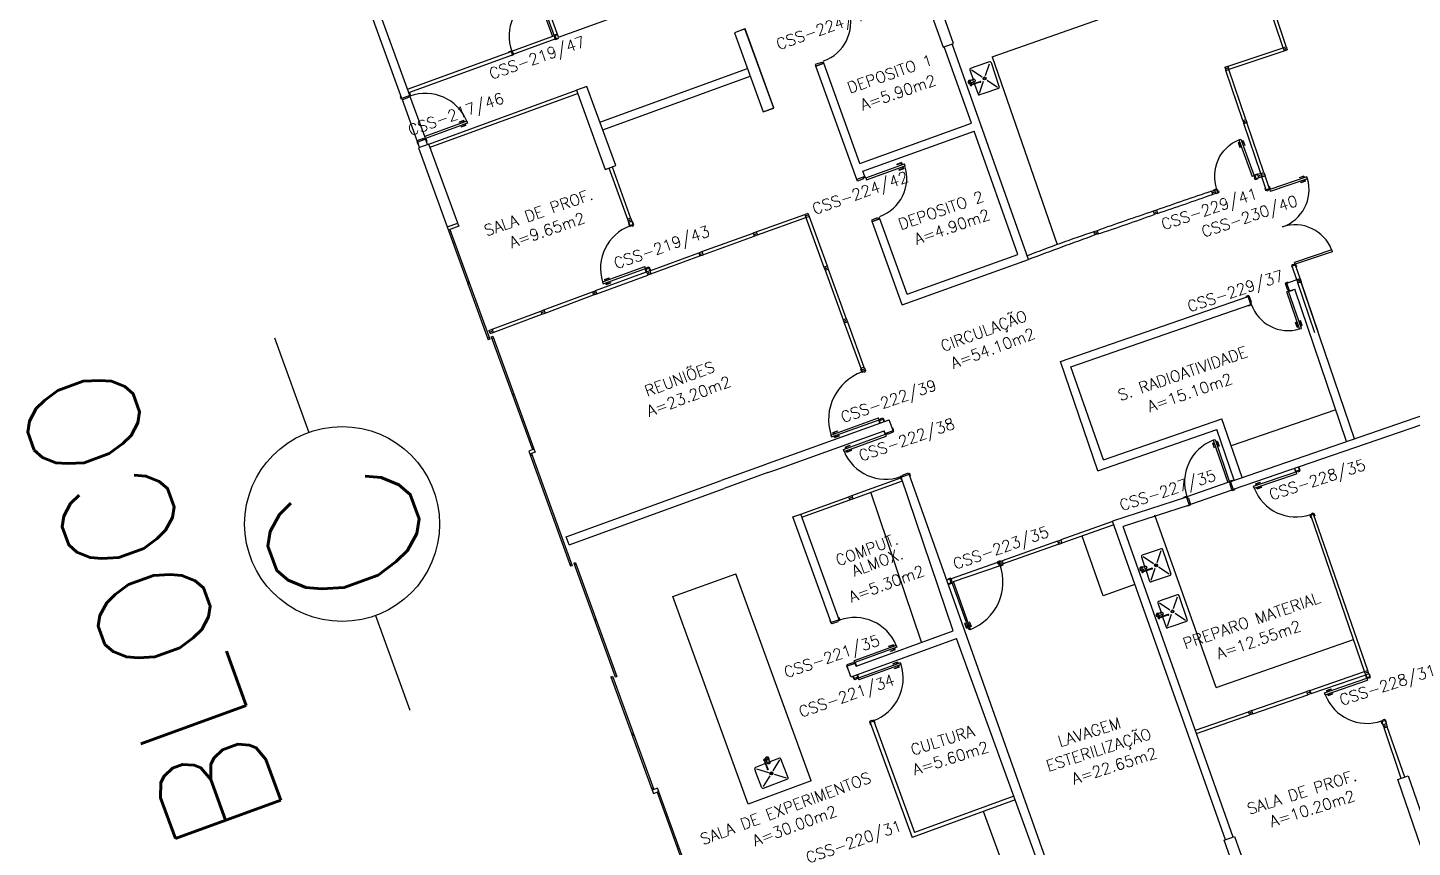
# Model space of a CAD drawing. Extents: x -152 to 150, y 325 to 437.
# Drawn here: x -149.68 to -124.99, y 363.58 to 378.2 of the extents above; entities that cross this region are included whole.
import ezdxf
from ezdxf.enums import TextEntityAlignment as Align

# ---------------------------------------------------------------- set-up
doc = ezdxf.new("R2010")
doc.units = 0
doc.header["$LTSCALE"] = 0.01
doc.header["$MEASUREMENT"] = 0
doc.layers.get('0').update_dxf_attribs({"linetype": 'CONTINUOUS'})
for name, color, linetype in [('ALV', 2, 'CONTINUOUS'), ('AREA', 2, 'CONTINUOUS'), ('BANC', 2, 'CONTINUOUS'), ('BANCADAS', 2, 'CONTINUOUS'), ('DIV', 2, 'CONTINUOUS'), ('ESQ', 1, 'CONTINUOUS'), ('ESTR', 3, 'CONTINUOUS'), ('MACANETA', 2, 'CONTINUOUS'), ('MARCO', 2, 'CONTINUOUS'), ('MAÇANETA', 2, 'CONTINUOUS'), ('PEÇAS', 1, 'CONTINUOUS'), ('PISO', 1, 'CONTINUOUS'), ('PORTA', 2, 'CONTINUOUS'), ('SOLEIRA', 1, 'CONTINUOUS'), ('TEXTO', 2, 'CONTINUOUS'), ('TEXTO-ENDEREÇO', 2, 'CONTINUOUS'), ('TXT-IDENTIFICAÇÃO', 4, 'CONTINUOUS')]:
    doc.layers.add(name, color=color, linetype=linetype)
doc.styles.add('LEGENDA', font='romans.shx', dxfattribs={"height": 0.2})
doc.styles.add('UNB-100', font='simplex.shx', dxfattribs={"height": 3})
doc.styles.add('UNB-100-1', font='simplex.shx', dxfattribs={"height": 0.2})

# ---------------------------------------------------------------- blocks, each defined once
blk = doc.blocks.new('PILAR-SSS')
blk.add_lwpolyline([(0.003, -26.452), (0.003, -27.952), (0.203, -27.952), (0.203, -26.452)], close=True)
blk = doc.blocks.new('DOOR80')
at = {"layer": 'MACANETA'}
for p, q in [((-0.015, -0.755), (-0.015, -0.665)), ((-0.015, -0.665), (-0.01, -0.665)), ((-0.01, -0.755), (-0.01, -0.665)), ((-0.01, -0.735), (0.012, -0.735)), ((0.012, -0.728), (0.015, -0.728)), ((0.012, -0.763), (0.012, -0.728)), ((0.053, -0.728), (0.05, -0.728)), ((0.053, -0.763), (0.053, -0.728)), ((0.075, -0.735), (0.053, -0.735)), ((0.075, -0.755), (0.075, -0.665)), ((0.08, -0.665), (0.075, -0.665)), ((0.08, -0.755), (0.08, -0.665)), ((-0.015, -0.755), (0.012, -0.755)), ((0.012, -0.763), (0.015, -0.763)), ((0.053, -0.763), (0.05, -0.763)), ((0.08, -0.755), (0.053, -0.755))]:
    blk.add_line(p, q, dxfattribs=at)
at = {"layer": 'PORTA'}
for p, q in [((0.015, -0.8), (0.015, 0)), ((0.015, 0), (0.05, 0)), ((0.05, -0.8), (0.05, 0)), ((0.05, -0.8), (0.015, -0.8))]:
    blk.add_line(p, q, dxfattribs=at)
at = {"layer": 'PORTA', "color": 1}
blk.add_arc((0.02, 0), 0.8, 272.1491, 0, dxfattribs=at)
blk = doc.blocks.new('MT')
for p, q in [((-0.03, 0.03), (0.03, 0.03)), ((-0.03, 0.03), (-0.03, -0.03)), ((0.03, 0.03), (0.03, -0.03)), ((-0.03, -0.03), (0.03, -0.03))]:
    blk.add_line(p, q)
at = {"color": 1}
for p, q in [((-0.011, 0), (0.011, 0)), ((0, 0.011), (0, -0.011))]:
    blk.add_line(p, q, dxfattribs=at)
blk = doc.blocks.new('ESQCE')
for p, q in [((0, 0), (0, -2.143)), ((0.2, 0), (0.2, -0.06)), ((0.2, -0.06), (0, -0.06)), ((0.03, -0.06), (0.03, -2.143)), ((0.03, -1.056), (0, -1.056)), ((0.03, -1.086), (0, -1.086)), ((0.03, -2.113), (0, -2.113)), ((0.03, -2.143), (0, -2.143)), ((0.07, -2.113), (0.07, -4.253)), ((0.07, -2.113), (0.1, -2.113)), ((0.07, -2.143), (0.1, -2.143)), ((0.1, -2.113), (0.1, -4.253)), ((0.1, -3.199), (0.07, -3.199)), ((0.1, -3.229), (0.07, -3.229)), ((0, -4.256), (0, -6.443)), ((0.1, -4.256), (0, -4.256)), ((0.1, -4.316), (0, -4.316)), ((0.03, -4.346), (0, -4.346)), ((0.03, -4.316), (0.03, -6.443)), ((0.07, -4.223), (0.1, -4.223)), ((0.07, -4.253), (0.1, -4.253)), ((0.1, -4.256), (0.1, -4.316)), ((0.03, -6.413), (0, -6.413)), ((0.1, -6.413), (0.07, -6.413)), ((0.07, -6.413), (0.07, -8.571)), ((0.1, -6.413), (0.1, -8.571)), ((0.03, -6.443), (0, -6.443)), ((0.1, -6.443), (0.07, -6.443)), ((0.1, -7.485), (0.07, -7.485)), ((0.1, -7.515), (0.07, -7.515)), ((0, -8.541), (0.03, -8.541)), ((0, -8.541), (0, -10.694)), ((0, -8.571), (0.03, -8.571)), ((0.03, -8.541), (0.03, -10.694)), ((0.1, -8.541), (0.07, -8.541)), ((0.07, -8.571), (0.1, -8.571)), ((0.03, -9.628), (0, -9.628)), ((0.03, -9.658), (0, -9.658)), ((0.03, -10.664), (0, -10.664)), ((0.102, -10.694), (0, -10.694)), ((0, -10.694), (0, -10.755)), ((0.03, -10.694), (0, -10.694)), ((0, -10.755), (0.102, -10.755)), ((0.1, -10.755), (0.07, -10.755)), ((0.07, -10.755), (0.07, -12.882)), ((0.1, -10.785), (0.07, -10.785)), ((0.1, -10.755), (0.1, -12.882)), ((0.102, -10.755), (0.102, -10.694)), ((0.1, -11.77), (0.07, -11.77)), ((0.1, -11.8), (0.07, -11.8)), ((0.03, -12.852), (0, -12.852)), ((0.03, -12.852), (0, -12.852)), ((0, -12.852), (0, -12.887)), ((0.03, -12.882), (0, -12.882)), ((0, -12.887), (0, -15.019)), ((0.03, -12.852), (0.03, -14.95)), ((0.1, -12.852), (0.07, -12.852)), ((0.1, -12.882), (0.07, -12.882)), ((0.03, -13.898), (0, -13.898)), ((0.03, -13.958), (0, -13.958)), ((0, -14.95), (0.2, -14.95)), ((0.2, -14.95), (0.2, -15.019))]:
    blk.add_line(p, q)
blk = doc.blocks.new('ESQCE-SSC')
for p, q in [((0, 0), (0, -2.143)), ((0.2, 0), (0.2, -0.06)), ((0.2, -0.06), (0, -0.06)), ((0.03, -0.06), (0.03, -2.143)), ((0.03, -1.056), (0, -1.056)), ((0.03, -1.086), (0, -1.086)), ((0.03, -2.113), (0, -2.113)), ((0.03, -2.143), (0, -2.143)), ((0.07, -2.113), (0.07, -4.253)), ((0.07, -2.113), (0.1, -2.113)), ((0.07, -2.143), (0.1, -2.143)), ((0.1, -2.113), (0.1, -4.253)), ((0.1, -3.199), (0.07, -3.199)), ((0.1, -3.229), (0.07, -3.229)), ((0, -4.256), (0, -6.443)), ((0.1, -4.256), (0, -4.256)), ((0.1, -4.316), (0, -4.316)), ((0.03, -4.346), (0, -4.346)), ((0.03, -4.316), (0.03, -6.443)), ((0.07, -4.223), (0.1, -4.223)), ((0.07, -4.253), (0.1, -4.253)), ((0.1, -4.256), (0.1, -4.316)), ((0.03, -6.413), (0, -6.413)), ((0.1, -6.413), (0.07, -6.413)), ((0.07, -6.413), (0.07, -8.571)), ((0.1, -6.413), (0.1, -8.571)), ((0.03, -6.443), (0, -6.443)), ((0.1, -6.443), (0.07, -6.443)), ((0.1, -7.485), (0.07, -7.485)), ((0.1, -7.515), (0.07, -7.515)), ((0, -8.541), (0.03, -8.541)), ((0, -8.541), (0, -10.694)), ((0, -8.571), (0.03, -8.571)), ((0.03, -8.541), (0.03, -10.694)), ((0.1, -8.541), (0.07, -8.541)), ((0.07, -8.571), (0.1, -8.571)), ((0.03, -9.628), (0, -9.628)), ((0.03, -9.658), (0, -9.658)), ((0.03, -10.664), (0, -10.664)), ((0.102, -10.694), (0, -10.694)), ((0, -10.694), (0, -10.755)), ((0.03, -10.694), (0, -10.694)), ((0, -10.755), (0.102, -10.755)), ((0.1, -10.755), (0.07, -10.755)), ((0.07, -10.755), (0.07, -12.882)), ((0.1, -10.785), (0.07, -10.785)), ((0.1, -10.755), (0.1, -12.882)), ((0.102, -10.755), (0.102, -10.694)), ((0.1, -11.77), (0.07, -11.77)), ((0, -12.887), (0, -15.019)), ((0.03, -12.852), (0.03, -14.95)), ((0, -14.95), (0.2, -14.95)), ((0.2, -14.95), (0.2, -15.019))]:
    blk.add_line(p, q)
blk = doc.blocks.new('DOOR-80')
at = {"layer": 'MACANETA'}
for p, q in [((-0.08, -0.665), (-0.075, -0.665)), ((-0.08, -0.755), (-0.08, -0.665)), ((-0.075, -0.755), (-0.075, -0.665)), ((-0.075, -0.735), (-0.053, -0.735)), ((-0.053, -0.763), (-0.053, -0.728)), ((-0.053, -0.728), (-0.05, -0.728)), ((-0.012, -0.728), (-0.015, -0.728)), ((-0.012, -0.763), (-0.012, -0.728)), ((0.01, -0.735), (-0.012, -0.735)), ((0.015, -0.665), (0.01, -0.665)), ((0.01, -0.755), (0.01, -0.665)), ((0.015, -0.755), (0.015, -0.665)), ((-0.08, -0.755), (-0.053, -0.755)), ((-0.053, -0.763), (-0.05, -0.763)), ((-0.012, -0.763), (-0.015, -0.763)), ((0.015, -0.755), (-0.012, -0.755))]:
    blk.add_line(p, q, dxfattribs=at)
at = {"layer": 'PORTA'}
for p, q in [((-0.05, -0.8), (-0.05, 0)), ((-0.015, 0), (-0.05, 0)), ((-0.015, -0.8), (-0.015, 0)), ((-0.05, -0.8), (-0.015, -0.8))]:
    blk.add_line(p, q, dxfattribs=at)
at = {"layer": 'PORTA', "color": 1}
blk.add_arc((-0.02, 0), 0.8, 180, 267.8509, dxfattribs=at)
blk = doc.blocks.new('DOOR90')
at = {"layer": 'MACANETA'}
for p, q in [((-0.01, -0.765), (-0.005, -0.765)), ((-0.01, -0.855), (-0.01, -0.765)), ((-0.01, -0.855), (0.017, -0.855)), ((-0.005, -0.855), (-0.005, -0.765)), ((-0.005, -0.835), (0.017, -0.835)), ((0.017, -0.863), (0.017, -0.828)), ((0.017, -0.828), (0.02, -0.828)), ((0.017, -0.863), (0.02, -0.863)), ((0.053, -0.828), (0.05, -0.828)), ((0.053, -0.863), (0.05, -0.863)), ((0.053, -0.863), (0.053, -0.828)), ((0.075, -0.835), (0.053, -0.835)), ((0.08, -0.855), (0.053, -0.855)), ((0.08, -0.765), (0.075, -0.765)), ((0.075, -0.855), (0.075, -0.765)), ((0.08, -0.855), (0.08, -0.765))]:
    blk.add_line(p, q, dxfattribs=at)
at = {"layer": 'PORTA'}
for p, q in [((0.02, -0.9), (0.02, 0.01)), ((0.02, 0.01), (0.05, 0.01)), ((0.05, -0.9), (0.05, 0.01)), ((0.05, -0.9), (0.02, -0.9))]:
    blk.add_line(p, q, dxfattribs=at)
at = {"layer": 'PORTA', "color": 1}
blk.add_arc((0.02, 0.01), 0.91, 271.8892, 0, dxfattribs=at)
blk = doc.blocks.new('DOOR-90')
at = {"layer": 'MACANETA'}
for p, q in [((-0.08, -0.765), (-0.075, -0.765)), ((-0.08, -0.855), (-0.08, -0.765)), ((-0.08, -0.855), (-0.053, -0.855)), ((-0.075, -0.855), (-0.075, -0.765)), ((-0.075, -0.835), (-0.053, -0.835)), ((-0.053, -0.863), (-0.053, -0.828)), ((-0.053, -0.828), (-0.05, -0.828)), ((-0.053, -0.863), (-0.05, -0.863)), ((-0.012, -0.828), (-0.015, -0.828)), ((-0.012, -0.863), (-0.015, -0.863)), ((-0.012, -0.863), (-0.012, -0.828)), ((0.01, -0.835), (-0.012, -0.835)), ((0.015, -0.855), (-0.012, -0.855)), ((0.015, -0.765), (0.01, -0.765)), ((0.01, -0.855), (0.01, -0.765)), ((0.015, -0.855), (0.015, -0.765))]:
    blk.add_line(p, q, dxfattribs=at)
at = {"layer": 'PORTA'}
for p, q in [((-0.015, 0), (-0.05, 0)), ((-0.05, -0.9), (-0.05, 0)), ((-0.015, -0.9), (-0.015, 0)), ((-0.05, -0.9), (-0.015, -0.9))]:
    blk.add_line(p, q, dxfattribs=at)
at = {"layer": 'PORTA', "color": 1}
blk.add_arc((-0.02, 0), 0.9, 180, 268.0898, dxfattribs=at)
blk = doc.blocks.new('DOOR-70')
at = {"layer": 'MAÇANETA'}
for p, q in [((-0.08, -0.655), (-0.08, -0.565)), ((-0.08, -0.565), (-0.075, -0.565)), ((-0.08, -0.655), (-0.053, -0.655)), ((-0.075, -0.655), (-0.075, -0.565)), ((-0.075, -0.635), (-0.053, -0.635)), ((-0.053, -0.628), (-0.05, -0.628)), ((-0.053, -0.663), (-0.053, -0.628)), ((-0.053, -0.663), (-0.05, -0.663)), ((-0.012, -0.628), (-0.015, -0.628)), ((-0.012, -0.663), (-0.015, -0.663)), ((-0.012, -0.663), (-0.012, -0.628)), ((0.01, -0.635), (-0.012, -0.635)), ((0.015, -0.655), (-0.012, -0.655)), ((0.01, -0.655), (0.01, -0.565)), ((0.015, -0.565), (0.01, -0.565)), ((0.015, -0.655), (0.015, -0.565))]:
    blk.add_line(p, q, dxfattribs=at)
at = {"layer": 'PORTA'}
for p, q in [((-0.05, -0.7), (-0.05, 0)), ((-0.015, 0), (-0.05, 0)), ((-0.015, -0.7), (-0.015, 0)), ((-0.05, -0.7), (-0.015, -0.7))]:
    blk.add_line(p, q, dxfattribs=at)
at = {"layer": 'PORTA', "color": 1}
blk.add_arc((-0.02, 0), 0.7, 180, 267.5437, dxfattribs=at)
blk = doc.blocks.new('INOXA1-P')
for p, q in [((0.22, 0.25), (0.14, 0.25)), ((0.5, 0.25), (0.22, 0.25)), ((0.043, 0.008), (0.043, -0.022)), ((0.062, 0.04), (0.071, 0.04)), ((0.131, 0.048), (0.076, 0.043)), ((0.131, -0.002), (0.076, 0.003)), ((0.12, 0.23), (0.12, 0.047)), ((0.15, 0.22), (0.287, 0.043)), ((0.353, 0.043), (0.49, 0.22)), ((0.52, 0.23), (0.52, -0.23)), ((0.22, -0.027), (0.054, -0.027)), ((0.22, -0.037), (0.054, -0.037)), ((0.063, -0.003), (0.063, -0.021)), ((0.12, -0.001), (0.12, -0.027)), ((0.12, -0.037), (0.12, -0.23)), ((0.15, -0.22), (0.287, -0.043)), ((0.231, -0.027), (0.22, -0.027)), ((0.231, -0.037), (0.22, -0.037)), ((0.353, -0.043), (0.49, -0.22)), ((0.22, -0.25), (0.14, -0.25)), ((0.5, -0.25), (0.22, -0.25))]:
    blk.add_line(p, q)
blk.add_lwpolyline([(0.076, 0.003), (0.072, 0.004), (0.069, 0.009), (0.067, 0.015), (0.066, 0.023), (0.067, 0.031), (0.069, 0.037), (0.072, 0.042), (0.076, 0.043)])
blk.add_lwpolyline([(0.131, 0.048), (0.137, 0.046), (0.143, 0.041), (0.147, 0.033), (0.148, 0.023), (0.147, 0.013), (0.143, 0.006), (0.137, 0), (0.131, -0.002), (0.125, 0), (0.119, 0.006), (0.115, 0.013), (0.114, 0.023), (0.115, 0.033), (0.119, 0.041), (0.125, 0.046)], close=True)
for radius in [0.0266, 0.0163]:
    blk.add_circle((0.32, 0), radius)
for centre, radius, start, end in [((0.14, 0.23), 0.02, 90, 180), ((0.5, 0.23), 0.02, 360, 90), ((0.054, 0.023), 0.0349, 36.1705, 252.2568), ((0.054, 0.023), 0.0189, 62.7367, 235.7375), ((0.073, -0.003), 0.01, 102.8285, 180), ((0.054, 0.023), 0.0349, 285.5373, 323.9987), ((0.054, -0.032), 0.0145, 20.161, 339.839), ((0.054, -0.032), 0.005, 90.0037, 269.9963), ((0.14, -0.23), 0.02, 180, 270), ((0.231, -0.032), 0.00738, 222.6559, 137.3441), ((0.231, -0.032), 0.005, 269.9935, 90.0065), ((0.5, -0.23), 0.02, 270, 360)]:
    blk.add_arc(centre, radius, start, end)
blk = doc.blocks.new('bl')
at = {"layer": 'PORTA'}
for p, q in [((-126.424, 374.234), (-127.087, 374.009)), ((-126.413, 374.201), (-127.076, 373.976)), ((-126.424, 374.234), (-126.413, 374.201))]:
    blk.add_line(p, q, dxfattribs=at)
at = {"layer": 'PORTA', "color": 1}
blk.add_arc((-127.077, 373.981), 0.7, 21.2433, 108.787, dxfattribs=at)
at = {"layer": 'MAÇANETA', "rotation": 108.7870427439232}
blk.add_blockref('DOOR-70', (-127.535, 375.325), dxfattribs=at)
blk = doc.blocks.new('port6')
at = {"layer": 'PORTA'}
for p, q in [((-127.818, 370.017), (-127.06, 370.273)), ((-127.807, 369.984), (-127.049, 370.24)), ((-127.807, 369.984), (-127.818, 370.017)), ((-127.785, 370.06), (-127.7, 370.089)), ((-127.785, 370.06), (-127.776, 370.035)), ((-127.783, 370.056), (-127.698, 370.084)), ((-127.783, 370.032), (-127.75, 370.043)), ((-127.783, 370.032), (-127.782, 370.029)), ((-127.77, 369.993), (-127.771, 369.996)), ((-127.77, 369.993), (-127.737, 370.005)), ((-127.764, 370.062), (-127.757, 370.041)), ((-127.755, 369.97), (-127.763, 369.996)), ((-127.756, 369.975), (-127.671, 370.004)), ((-127.755, 369.97), (-127.669, 369.999)), ((-127.75, 370.043), (-127.749, 370.041)), ((-127.737, 369.981), (-127.744, 370.002)), ((-127.737, 370.005), (-127.738, 370.007)), ((-127.7, 370.089), (-127.698, 370.084)), ((-127.669, 369.999), (-127.671, 370.004))]:
    blk.add_line(p, q, dxfattribs=at)
at = {"layer": 'PORTA', "color": 1}
blk.add_arc((-127.058, 370.268), 0.8, 200.7886, 288.6395, dxfattribs=at)

msp = doc.modelspace()

# ---------------------------------------------------------------- linework, layer by layer
at = {"layer": 'ALV'}
for p, q in [((-140.216, 378.028), (-141.584, 381.787)), ((-143.011, 376.936), (-144.454, 380.901)), ((-142.87, 376.987), (-143.629, 379.073)), ((-140.216, 378.028), (-138.335, 378.712)), ((-131.83, 374.062), (-133.192, 377.907)), ((-132.849, 376.491), (-133.334, 377.857)), ((-139.478, 376.514), (-136.847, 377.471)), ((-135.624, 377.511), (-135.483, 377.562)), ((-134.896, 375.49), (-135.624, 377.511)), ((-134.839, 375.776), (-135.483, 377.562)), ((-139.427, 376.373), (-136.796, 377.33)), ((-142.87, 376.987), (-143.011, 376.936)), ((-134.843, 375.775), (-132.849, 376.491)), ((-142.586, 376.207), (-142.727, 376.156)), ((-142.552, 376.113), (-142.586, 376.207)), ((-134.788, 375.635), (-132.799, 376.349)), ((-132.021, 374.152), (-132.799, 376.349)), ((-142.693, 376.062), (-142.727, 376.156)), ((-134.754, 375.542), (-134.788, 375.635)), ((-134.624, 374.737), (-134.482, 374.787)), ((-134.088, 373.251), (-134.624, 374.737)), ((-133.997, 373.443), (-134.482, 374.787)), ((-134.088, 373.251), (-131.83, 374.062)), ((-133.997, 373.443), (-132.021, 374.152)), ((-127.071, 373.962), (-127.128, 373.942)), ((-127.045, 373.701), (-127.128, 373.942)), ((-126.989, 373.72), (-127.071, 373.962)), ((-120.877, 372.632), (-128.231, 370.098)), ((-120.83, 372.489), (-128.182, 369.956)), ((-136.534, 370.402), (-134.315, 371.199)), ((-136.341, 370.312), (-134.405, 371.007)), ((-134.388, 370.96), (-134.405, 371.007)), ((-134.388, 370.96), (-134.247, 371.011)), ((-134.247, 371.011), (-134.315, 371.199)), ((-136.534, 370.401), (-137.314, 370.118)), ((-136.482, 370.261), (-137.262, 369.977)), ((-136.482, 370.261), (-136.341, 370.312)), ((-140.077, 369.112), (-137.314, 370.118)), ((-134.104, 370.18), (-133.963, 370.231)), ((-133.178, 367.439), (-134.104, 370.18)), ((-131.267, 362.651), (-133.963, 370.231)), ((-128.231, 370.098), (-128.182, 369.956)), ((-140.025, 368.971), (-137.262, 369.977)), ((-129.014, 369.82), (-130.335, 369.396)), ((-129.014, 369.82), (-128.965, 369.678)), ((-136.035, 369.469), (-135.894, 369.52)), ((-135.209, 367.636), (-135.894, 369.52)), ((-128.965, 369.678), (-130.142, 369.3)), ((-135.35, 367.585), (-136.035, 369.469)), ((-128.32, 363.709), (-130.335, 369.396)), ((-128.179, 363.759), (-130.142, 369.3)), ((-140.025, 368.971), (-140.077, 369.112)), ((-135.209, 367.636), (-135.35, 367.585)), ((-134.998, 366.617), (-133.119, 367.301)), ((-134.908, 366.809), (-133.178, 367.439)), ((-131.408, 362.6), (-133.119, 367.301)), ((-134.926, 366.856), (-135.066, 366.805)), ((-134.999, 366.619), (-135.066, 366.805)), ((-134.908, 366.809), (-134.926, 366.856)), ((-131.732, 361.737), (-132.634, 364.216))]:
    msp.add_line(p, q, dxfattribs=at)
at = {"layer": 'BANC'}
for p, q in [((-126.352, 371.38), (-128.215, 370.738)), ((-133.742, 367.234), (-134.646, 369.909)), ((-128.487, 366.426), (-129.577, 369.501)), ((-130.499, 368.063), (-130.877, 369.129)), ((-138.178, 368.047), (-137.051, 368.457)), ((-135.707, 364.761), (-137.051, 368.457)), ((-129.934, 368.262), (-130.499, 368.063)), ((-136.834, 364.347), (-138.178, 368.047)), ((-128.487, 366.426), (-126.035, 367.284)), ((-135.707, 364.761), (-136.834, 364.347))]:
    msp.add_line(p, q, dxfattribs=at)
at = {"layer": 'BANCADAS'}
for q in [(-129.991, 378.55), (-131.323, 374.327)]:
    msp.add_line((-132.479, 377.68), q, dxfattribs=at)
at = {"layer": 'DIV'}
for p, q in [((-127.292, 377.84), (-127.92, 379.732)), ((-127.235, 377.859), (-127.863, 379.751)), ((-140.279, 378.056), (-140.232, 378.073)), ((-140.279, 378.056), (-140.258, 377.999)), ((-140.258, 377.999), (-140.211, 378.016)), ((-142.91, 377.098), (-141.059, 377.772)), ((-142.889, 377.042), (-141.038, 377.715)), ((-141.059, 377.772), (-141.038, 377.715)), ((-128.29, 377.506), (-127.292, 377.84)), ((-128.271, 377.449), (-127.273, 377.783)), ((-128.011, 376.542), (-128.314, 377.433)), ((-127.955, 376.561), (-128.257, 377.452)), ((-142.528, 376.122), (-139.897, 377.08)), ((-142.508, 376.065), (-139.876, 377.023)), ((-127.689, 375.595), (-127.992, 376.485)), ((-127.633, 375.614), (-127.935, 376.505)), ((-139.318, 375.694), (-138.986, 374.782)), ((-139.262, 375.714), (-138.93, 374.802)), ((-127.746, 375.575), (-127.793, 375.558)), ((-127.793, 375.558), (-127.773, 375.501)), ((-127.726, 375.518), (-127.773, 375.501)), ((-127.592, 375.305), (-127.67, 375.538)), ((-127.535, 375.325), (-127.613, 375.557)), ((-128.513, 375.299), (-128.48, 375.309)), ((-128.494, 375.242), (-128.459, 375.253)), ((-128.48, 375.309), (-128.459, 375.253)), ((-127.535, 375.325), (-127.592, 375.305)), ((-138.966, 374.725), (-138.945, 374.668)), ((-138.945, 374.668), (-138.888, 374.689)), ((-138.909, 374.746), (-138.888, 374.689)), ((-136.689, 374.555), (-135.825, 374.866)), ((-136.668, 374.499), (-135.804, 374.81)), ((-135.804, 374.81), (-135.482, 373.926)), ((-135.747, 374.831), (-135.426, 373.947)), ((-137.66, 374.202), (-136.745, 374.534)), ((-137.639, 374.146), (-136.724, 374.478)), ((-138.588, 373.862), (-137.716, 374.181)), ((-138.567, 373.806), (-137.695, 374.125)), ((-139.554, 373.506), (-138.644, 373.841)), ((-139.534, 373.449), (-138.623, 373.785)), ((-138.661, 373.888), (-138.605, 373.909)), ((-138.661, 373.888), (-138.644, 373.841)), ((-138.605, 373.909), (-138.588, 373.862)), ((-135.462, 373.87), (-135.14, 372.986)), ((-135.405, 373.89), (-135.084, 373.006)), ((-127.227, 373.642), (-126.99, 373.724)), ((-126.017, 370.861), (-126.99, 373.724)), ((-140.478, 373.163), (-139.611, 373.485)), ((-127.178, 373.5), (-127.227, 373.642)), ((-127.178, 373.5), (-127.084, 373.533)), ((-126.159, 370.812), (-127.084, 373.533)), ((-126.724, 372.753), (-127.026, 373.644)), ((-126.667, 372.773), (-126.97, 373.663)), ((-140.457, 373.106), (-139.59, 373.429)), ((-131.259, 372.244), (-127.917, 373.402)), ((-131.076, 372.149), (-127.868, 373.261)), ((-127.868, 373.261), (-127.917, 373.402)), ((-141.4, 372.817), (-140.534, 373.142)), ((-141.379, 372.761), (-140.513, 373.086)), ((-135.12, 372.93), (-134.825, 372.121)), ((-135.063, 372.95), (-134.768, 372.141)), ((-130.596, 370.292), (-131.259, 372.244)), ((-130.496, 370.486), (-131.076, 372.149)), ((-134.492, 371.188), (-134.426, 371.212)), ((-134.475, 371.141), (-134.492, 371.188)), ((-134.409, 371.165), (-134.426, 371.212)), ((-130.596, 370.292), (-128.475, 371.028)), ((-130.496, 370.486), (-128.383, 371.218)), ((-128.161, 370.124), (-128.475, 371.028)), ((-128.019, 370.173), (-128.383, 371.218)), ((-127.065, 370.287), (-127.081, 370.335)), ((-127.065, 370.287), (-126.998, 370.31)), ((-126.998, 370.31), (-127.015, 370.357)), ((-134.984, 369.851), (-134.109, 370.166)), ((-134.964, 369.794), (-134.081, 370.113)), ((-135.894, 369.52), (-135.04, 369.83)), ((-135.874, 369.464), (-135.02, 369.774)), ((-126.799, 369.501), (-126.746, 369.519)), ((-125.836, 366.709), (-126.799, 369.501)), ((-125.78, 366.728), (-126.746, 369.519)), ((-130.332, 369.386), (-131.257, 369.059)), ((-130.312, 369.329), (-131.238, 369.002)), ((-131.314, 369.039), (-132.302, 368.688)), ((-131.294, 368.983), (-132.282, 368.632)), ((-132.336, 368.604), (-132.359, 368.67)), ((-133.233, 368.362), (-133.291, 368.341)), ((-133.209, 368.296), (-133.267, 368.275)), ((-133.209, 368.296), (-133.233, 368.362)), ((-134.958, 366.631), (-134.941, 366.584)), ((-134.875, 366.608), (-134.941, 366.584)), ((-134.892, 366.655), (-134.875, 366.608)), ((-126.812, 366.373), (-125.836, 366.709)), ((-126.792, 366.317), (-125.817, 366.652)), ((-125.817, 366.652), (-125.8, 366.605)), ((-125.8, 366.605), (-125.744, 366.624)), ((-125.76, 366.672), (-125.744, 366.624)), ((-127.849, 366.014), (-126.869, 366.354)), ((-127.83, 365.957), (-126.849, 366.297)), ((-134.591, 365.828), (-134.657, 365.804)), ((-134.657, 365.804), (-133.909, 363.748)), ((-134.591, 365.828), (-133.867, 363.838)), ((-128.853, 365.663), (-127.906, 365.994)), ((-128.833, 365.606), (-127.886, 365.937)), ((-125.53, 365.82), (-125.473, 365.84)), ((-125.53, 365.82), (-125.51, 365.763)), ((-125.473, 365.84), (-125.453, 365.782)), ((-125.185, 364.805), (-125.491, 365.706)), ((-125.119, 364.829), (-125.434, 365.726)), ((-132.071, 364.423), (-133.909, 363.748)), ((-132.095, 364.489), (-133.867, 363.838))]:
    msp.add_line(p, q, dxfattribs=at)
for centre, radius, start, end in [((-106.469, 309.363), 69.522, 108.53574, 109.39045), ((-148.024, 430.301), 58.42, 288.45461, 289.47158), ((-108.394, 312.072), 66.334, 108.65076, 109.56713), ((-139.728, 402.513), 29.448, 288.077, 290.1409), ((-122.05, 348.805), 27.154, 108.5004, 111.1616), ((-57.774, 175.527), 211.897, 110.1151, 110.45603)]:
    msp.add_arc(centre, radius, start, end, dxfattribs=at)
at = {"layer": 'ESTR'}
for points in [[(-133.357, 377.849), (-133.169, 377.916), (-133.67, 379.33), (-133.858, 379.263)], [(-136.565, 376.696), (-136.377, 376.764), (-136.89, 378.174), (-137.078, 378.106)], [(-139.384, 375.67), (-139.196, 375.738), (-139.709, 377.148), (-139.897, 377.08)], [(-142.203, 374.644), (-142.015, 374.712), (-142.528, 376.122), (-142.716, 376.053)], [(-125.058, 364.85), (-124.569, 363.432), (-124.758, 363.366), (-125.247, 364.785)], [(-128.155, 363.768), (-127.654, 362.354), (-127.843, 362.287), (-128.344, 363.701)]]:
    msp.add_lwpolyline(points, close=True, dxfattribs=at)
at = {"layer": 'MARCO'}
for p, q in [((-140.284, 378.054), (-140.293, 378.05)), ((-140.293, 378.05), (-140.281, 378.018)), ((-140.281, 378.018), (-140.29, 378.014)), ((-140.29, 378.014), (-140.282, 377.991)), ((-140.24, 378.08), (-140.287, 378.063)), ((-140.287, 378.063), (-140.284, 378.054)), ((-140.279, 378.056), (-140.284, 378.054)), ((-140.282, 377.991), (-140.272, 377.994)), ((-140.258, 377.999), (-140.272, 377.994)), ((-140.272, 377.994), (-140.269, 377.985)), ((-140.269, 377.985), (-140.222, 378.002)), ((-140.237, 378.071), (-140.24, 378.08)), ((-140.222, 378.002), (-140.225, 378.011)), ((-141.105, 377.766), (-141.058, 377.783)), ((-141.101, 377.756), (-141.105, 377.766)), ((-141.068, 377.694), (-141.071, 377.703)), ((-141.021, 377.711), (-141.068, 377.694)), ((-141.059, 377.772), (-141.054, 377.773)), ((-141.058, 377.783), (-141.054, 377.773)), ((-141.054, 377.773), (-141.045, 377.777)), ((-141.045, 377.777), (-141.033, 377.744)), ((-141.038, 377.715), (-141.024, 377.72)), ((-141.033, 377.744), (-141.023, 377.747)), ((-141.015, 377.724), (-141.024, 377.72)), ((-141.024, 377.72), (-141.021, 377.711)), ((-141.023, 377.747), (-141.015, 377.724)), ((-138.96, 374.711), (-138.97, 374.707)), ((-138.97, 374.707), (-138.953, 374.66)), ((-138.891, 374.725), (-138.9, 374.722)), ((-138.874, 374.678), (-138.891, 374.725)), ((-138.888, 374.689), (-138.883, 374.675)), ((-138.953, 374.66), (-138.943, 374.664)), ((-138.945, 374.668), (-138.943, 374.664)), ((-138.943, 374.664), (-138.94, 374.654)), ((-138.94, 374.654), (-138.907, 374.666)), ((-138.907, 374.666), (-138.903, 374.657)), ((-138.903, 374.657), (-138.88, 374.665)), ((-138.883, 374.675), (-138.874, 374.678)), ((-138.88, 374.665), (-138.883, 374.675)), ((-138.672, 373.89), (-138.663, 373.893)), ((-138.655, 373.843), (-138.672, 373.89)), ((-138.666, 373.902), (-138.633, 373.914)), ((-138.663, 373.893), (-138.666, 373.902)), ((-138.661, 373.888), (-138.663, 373.893)), ((-138.646, 373.846), (-138.655, 373.843)), ((-138.637, 373.924), (-138.613, 373.932)), ((-138.633, 373.914), (-138.637, 373.924)), ((-138.613, 373.932), (-138.61, 373.923)), ((-138.61, 373.923), (-138.6, 373.926)), ((-138.605, 373.909), (-138.61, 373.923)), ((-138.6, 373.926), (-138.583, 373.879)), ((-138.583, 373.879), (-138.593, 373.876)), ((-134.82, 372.107), (-134.831, 372.103)), ((-134.831, 372.103), (-134.814, 372.055)), ((-134.814, 372.055), (-134.803, 372.06)), ((-134.805, 372.064), (-134.799, 372.05)), ((-134.799, 372.05), (-134.768, 372.061)), ((-134.768, 372.061), (-134.765, 372.052)), ((-134.765, 372.052), (-134.74, 372.061)), ((-134.751, 372.121), (-134.76, 372.117)), ((-134.734, 372.074), (-134.751, 372.121)), ((-134.748, 372.085), (-134.743, 372.07)), ((-134.743, 372.07), (-134.734, 372.074)), ((-134.74, 372.061), (-134.743, 372.07)), ((-134.467, 371.224), (-134.434, 371.236)), ((-134.464, 371.214), (-134.467, 371.224)), ((-134.434, 371.236), (-134.431, 371.226)), ((-134.431, 371.226), (-134.422, 371.23)), ((-134.426, 371.212), (-134.431, 371.226)), ((-134.422, 371.23), (-134.405, 371.183)), ((-134.503, 371.19), (-134.493, 371.193)), ((-134.486, 371.143), (-134.503, 371.19)), ((-134.497, 371.203), (-134.464, 371.214)), ((-134.493, 371.193), (-134.497, 371.203)), ((-134.492, 371.188), (-134.493, 371.193)), ((-134.477, 371.146), (-134.486, 371.143)), ((-134.405, 371.183), (-134.414, 371.179)), ((-134.403, 371.002), (-134.412, 370.999)), ((-134.412, 370.999), (-134.395, 370.952)), ((-134.346, 370.948), (-134.238, 370.988)), ((-134.249, 371.048), (-134.259, 371.044)), ((-134.232, 371.001), (-134.249, 371.048)), ((-134.247, 371.011), (-134.242, 370.997)), ((-134.242, 370.997), (-134.232, 371.001)), ((-134.238, 370.988), (-134.242, 370.997)), ((-134.395, 370.952), (-134.386, 370.955)), ((-134.388, 370.96), (-134.386, 370.955)), ((-134.386, 370.955), (-134.382, 370.946)), ((-134.382, 370.946), (-134.35, 370.958)), ((-134.35, 370.958), (-134.346, 370.948)), ((-134.079, 370.215), (-133.971, 370.255)), ((-133.971, 370.255), (-133.968, 370.245)), ((-133.968, 370.245), (-133.958, 370.249)), ((-133.963, 370.231), (-133.968, 370.245)), ((-133.958, 370.249), (-133.941, 370.202)), ((-127.079, 370.33), (-127.089, 370.327)), ((-127.089, 370.327), (-127.073, 370.279)), ((-127.073, 370.279), (-127.063, 370.283)), ((-127.065, 370.287), (-127.063, 370.283)), ((-127.063, 370.283), (-127.06, 370.273)), ((-127.06, 370.273), (-127.027, 370.284)), ((-127.027, 370.284), (-127.024, 370.275)), ((-127.024, 370.275), (-126.99, 370.286)), ((-127, 370.346), (-127.01, 370.343)), ((-126.984, 370.299), (-127, 370.346)), ((-126.998, 370.31), (-126.994, 370.296)), ((-126.994, 370.296), (-126.984, 370.299)), ((-126.99, 370.286), (-126.994, 370.296)), ((-134.115, 370.181), (-134.105, 370.185)), ((-134.098, 370.134), (-134.115, 370.181)), ((-134.109, 370.194), (-134.076, 370.206)), ((-134.105, 370.185), (-134.109, 370.194)), ((-134.104, 370.18), (-134.105, 370.185)), ((-134.088, 370.138), (-134.098, 370.134)), ((-134.076, 370.206), (-134.079, 370.215)), ((-133.941, 370.202), (-133.951, 370.198)), ((-128.236, 370.095), (-128.245, 370.092)), ((-128.245, 370.092), (-128.234, 370.059)), ((-128.234, 370.059), (-128.243, 370.056)), ((-128.243, 370.056), (-128.206, 369.947)), ((-128.192, 370.121), (-128.239, 370.105)), ((-128.239, 370.105), (-128.236, 370.095)), ((-128.231, 370.097), (-128.236, 370.095)), ((-128.188, 370.112), (-128.192, 370.121)), ((-129.062, 369.822), (-129.014, 369.838)), ((-129.058, 369.812), (-129.062, 369.822)), ((-129.016, 369.827), (-129.011, 369.829)), ((-129.014, 369.838), (-129.011, 369.829)), ((-129.011, 369.829), (-129.002, 369.832)), ((-129.002, 369.832), (-128.99, 369.799)), ((-128.99, 369.799), (-128.981, 369.802)), ((-128.981, 369.802), (-128.943, 369.693)), ((-128.206, 369.947), (-128.196, 369.95)), ((-128.182, 369.955), (-128.196, 369.95)), ((-128.196, 369.95), (-128.193, 369.941)), ((-128.193, 369.941), (-128.146, 369.957)), ((-128.146, 369.957), (-128.149, 369.966)), ((-128.997, 369.664), (-129, 369.674)), ((-128.95, 369.68), (-128.997, 369.664)), ((-128.967, 369.685), (-128.953, 369.69)), ((-128.943, 369.693), (-128.953, 369.69)), ((-128.953, 369.69), (-128.95, 369.68)), ((-126.811, 369.502), (-126.801, 369.506)), ((-126.795, 369.455), (-126.811, 369.502)), ((-126.804, 369.515), (-126.771, 369.526)), ((-126.801, 369.506), (-126.804, 369.515)), ((-126.799, 369.501), (-126.801, 369.506)), ((-126.774, 369.536), (-126.754, 369.543)), ((-126.771, 369.526), (-126.774, 369.536)), ((-126.754, 369.543), (-126.75, 369.533)), ((-126.75, 369.533), (-126.741, 369.536)), ((-126.746, 369.519), (-126.75, 369.533)), ((-126.741, 369.536), (-126.725, 369.489)), ((-126.785, 369.458), (-126.795, 369.455)), ((-126.725, 369.489), (-126.734, 369.486)), ((-132.383, 368.662), (-132.373, 368.665)), ((-132.371, 368.629), (-132.383, 368.662)), ((-132.377, 368.675), (-132.33, 368.691)), ((-132.373, 368.665), (-132.377, 368.675)), ((-132.359, 368.67), (-132.373, 368.665)), ((-132.362, 368.632), (-132.371, 368.629)), ((-132.35, 368.599), (-132.362, 368.632)), ((-132.341, 368.603), (-132.35, 368.599)), ((-132.336, 368.604), (-132.341, 368.603)), ((-132.337, 368.593), (-132.341, 368.603)), ((-132.29, 368.61), (-132.337, 368.593)), ((-132.33, 368.691), (-132.326, 368.682)), ((-132.296, 368.626), (-132.29, 368.61)), ((-133.222, 368.376), (-133.269, 368.36)), ((-133.269, 368.36), (-133.266, 368.35)), ((-133.252, 368.281), (-133.248, 368.271)), ((-133.248, 368.271), (-133.201, 368.288)), ((-133.233, 368.362), (-133.219, 368.367)), ((-133.219, 368.367), (-133.222, 368.376)), ((-133.209, 368.37), (-133.219, 368.367)), ((-133.198, 368.337), (-133.209, 368.37)), ((-133.209, 368.296), (-133.205, 368.298)), ((-133.207, 368.334), (-133.198, 368.337)), ((-133.195, 368.301), (-133.207, 368.334)), ((-133.205, 368.298), (-133.195, 368.301)), ((-133.201, 368.288), (-133.205, 368.298)), ((-134.962, 366.614), (-134.953, 366.617)), ((-134.945, 366.567), (-134.962, 366.614)), ((-134.936, 366.57), (-134.945, 366.567)), ((-134.941, 366.584), (-134.936, 366.57)), ((-134.932, 366.561), (-134.936, 366.57)), ((-134.899, 366.573), (-134.932, 366.561)), ((-134.87, 366.594), (-134.903, 366.582)), ((-134.903, 366.582), (-134.899, 366.573)), ((-134.89, 366.651), (-134.881, 366.654)), ((-134.881, 366.654), (-134.864, 366.607)), ((-134.875, 366.608), (-134.873, 366.604)), ((-134.864, 366.607), (-134.873, 366.604)), ((-134.873, 366.604), (-134.87, 366.594)), ((-125.815, 366.647), (-125.824, 366.644)), ((-125.824, 366.644), (-125.808, 366.597)), ((-125.808, 366.597), (-125.799, 366.6)), ((-125.8, 366.605), (-125.799, 366.6)), ((-125.799, 366.6), (-125.795, 366.591)), ((-125.795, 366.591), (-125.762, 366.602)), ((-125.762, 366.602), (-125.759, 366.592)), ((-125.759, 366.592), (-125.735, 366.601)), ((-125.746, 366.661), (-125.755, 366.657)), ((-125.729, 366.613), (-125.746, 366.661)), ((-125.744, 366.624), (-125.739, 366.61)), ((-125.739, 366.61), (-125.729, 366.613)), ((-125.735, 366.601), (-125.739, 366.61)), ((-134.662, 365.818), (-134.671, 365.815)), ((-134.671, 365.815), (-134.654, 365.768)), ((-134.633, 365.84), (-134.665, 365.828)), ((-134.665, 365.828), (-134.662, 365.818)), ((-134.657, 365.804), (-134.662, 365.818)), ((-134.629, 365.83), (-134.633, 365.84)), ((-134.596, 365.842), (-134.629, 365.83)), ((-134.593, 365.833), (-134.596, 365.842)), ((-134.583, 365.836), (-134.593, 365.833)), ((-134.591, 365.828), (-134.593, 365.833)), ((-134.566, 365.789), (-134.583, 365.836)), ((-125.541, 365.821), (-125.531, 365.825)), ((-125.525, 365.774), (-125.541, 365.821)), ((-125.535, 365.834), (-125.502, 365.846)), ((-125.531, 365.825), (-125.535, 365.834)), ((-125.53, 365.82), (-125.531, 365.825)), ((-125.505, 365.855), (-125.481, 365.863)), ((-125.502, 365.846), (-125.505, 365.855)), ((-125.481, 365.863), (-125.478, 365.854)), ((-125.478, 365.854), (-125.469, 365.857)), ((-125.473, 365.84), (-125.478, 365.854)), ((-125.469, 365.857), (-125.452, 365.81)), ((-125.452, 365.81), (-125.462, 365.806)), ((-134.654, 365.768), (-134.645, 365.771)), ((-134.576, 365.786), (-134.566, 365.789)), ((-125.515, 365.777), (-125.525, 365.774))]:
    msp.add_line(p, q, dxfattribs=at)
at = {"layer": 'MAÇANETA'}
for p, q in [((-134.243, 367.189), (-134.328, 367.159)), ((-134.328, 367.159), (-134.326, 367.154)), ((-134.242, 367.185), (-134.326, 367.154)), ((-134.213, 367.105), (-134.297, 367.074)), ((-134.295, 367.069), (-134.297, 367.074)), ((-134.211, 367.1), (-134.295, 367.069)), ((-134.26, 367.178), (-134.253, 367.157)), ((-134.227, 367.167), (-134.26, 367.155)), ((-134.26, 367.155), (-134.259, 367.152)), ((-134.246, 367.116), (-134.247, 367.119)), ((-134.213, 367.128), (-134.246, 367.116)), ((-134.243, 367.189), (-134.234, 367.164)), ((-134.231, 367.098), (-134.239, 367.119)), ((-134.227, 367.167), (-134.226, 367.164)), ((-134.211, 367.1), (-134.22, 367.125)), ((-134.213, 367.128), (-134.214, 367.131)), ((-134.171, 366.881), (-134.255, 366.85)), ((-134.255, 366.85), (-134.254, 366.845)), ((-134.169, 366.876), (-134.254, 366.845)), ((-134.14, 366.796), (-134.224, 366.765)), ((-134.138, 366.791), (-134.223, 366.761)), ((-134.188, 366.869), (-134.18, 366.848)), ((-134.154, 366.858), (-134.187, 366.846)), ((-134.187, 366.846), (-134.186, 366.843)), ((-134.173, 366.807), (-134.174, 366.81)), ((-134.14, 366.819), (-134.173, 366.807)), ((-134.171, 366.881), (-134.161, 366.855)), ((-134.159, 366.789), (-134.166, 366.81)), ((-134.154, 366.858), (-134.153, 366.855)), ((-134.138, 366.791), (-134.147, 366.817)), ((-134.14, 366.819), (-134.141, 366.822)), ((-134.223, 366.761), (-134.224, 366.765))]:
    msp.add_line(p, q, dxfattribs=at)
at = {"layer": 'PISO'}
for radius, start, end in [(382.359, 89.98238, 109.98238), (375.744, 89.98207, 109.98207)]:
    msp.add_arc((0.463, 0.506), radius, start, end, dxfattribs=at)
at = {"layer": 'PORTA', "color": 1}
for p, q in [((-140.326, 378.038), (-141.054, 377.773)), ((-140.282, 377.991), (-141.015, 377.724)), ((-142.735, 376.179), (-143.002, 376.912)), ((-142.603, 376.254), (-142.868, 376.983)), ((-134.098, 375.79), (-134.183, 375.759)), ((-134.179, 375.75), (-134.183, 375.759)), ((-134.104, 375.777), (-134.179, 375.75)), ((-134.072, 375.688), (-134.147, 375.661)), ((-134.059, 375.682), (-134.144, 375.651)), ((-134.104, 375.777), (-134.094, 375.749)), ((-134.098, 375.79), (-134.084, 375.752)), ((-134.072, 375.688), (-134.082, 375.716)), ((-134.059, 375.682), (-134.073, 375.72)), ((-134.147, 375.661), (-134.144, 375.652))]:
    msp.add_line(p, q, dxfattribs=at)
at = {"layer": 'PORTA'}
for p, q in [((-135.527, 377.579), (-135.635, 377.54)), ((-135.635, 377.54), (-135.625, 377.512)), ((-135.484, 377.562), (-135.625, 377.512)), ((-135.527, 377.579), (-135.523, 377.569)), ((-135.49, 377.581), (-135.523, 377.569)), ((-135.484, 377.562), (-135.49, 377.581)), ((-143.032, 376.965), (-143.023, 376.969)), ((-143.015, 376.918), (-143.032, 376.965)), ((-143.006, 376.922), (-143.015, 376.918)), ((-143.011, 376.936), (-143.006, 376.922)), ((-143.002, 376.912), (-143.006, 376.922)), ((-142.894, 376.952), (-143.002, 376.912)), ((-142.865, 376.973), (-142.897, 376.961)), ((-142.897, 376.961), (-142.894, 376.952)), ((-142.885, 377.03), (-142.876, 377.033)), ((-142.876, 377.033), (-142.859, 376.986)), ((-142.87, 376.987), (-142.868, 376.983)), ((-142.859, 376.986), (-142.868, 376.983)), ((-142.868, 376.983), (-142.865, 376.973)), ((-142.732, 376.17), (-142.741, 376.167)), ((-142.741, 376.167), (-142.724, 376.12)), ((-142.627, 376.219), (-142.735, 376.179)), ((-142.735, 376.179), (-142.732, 376.17)), ((-142.727, 376.156), (-142.732, 376.17)), ((-142.624, 376.209), (-142.627, 376.219)), ((-142.591, 376.221), (-142.624, 376.209)), ((-142.588, 376.212), (-142.591, 376.221)), ((-142.578, 376.215), (-142.588, 376.212)), ((-142.586, 376.207), (-142.588, 376.212)), ((-142.561, 376.168), (-142.578, 376.215)), ((-142.57, 376.165), (-142.561, 376.168)), ((-142.724, 376.12), (-142.715, 376.123)), ((-134.735, 375.517), (-134.047, 375.766)), ((-134.723, 375.484), (-134.035, 375.733)), ((-134.035, 375.733), (-134.047, 375.766)), ((-134.754, 375.542), (-134.896, 375.49)), ((-134.885, 375.462), (-134.896, 375.49)), ((-134.777, 375.501), (-134.885, 375.462)), ((-134.748, 375.523), (-134.781, 375.511)), ((-134.777, 375.501), (-134.781, 375.511)), ((-134.754, 375.542), (-134.748, 375.523)), ((-134.735, 375.517), (-134.723, 375.484)), ((-127.798, 375.556), (-127.807, 375.553)), ((-127.807, 375.553), (-127.796, 375.52)), ((-127.796, 375.52), (-127.805, 375.516)), ((-127.805, 375.516), (-127.796, 375.493)), ((-127.754, 375.583), (-127.801, 375.565)), ((-127.801, 375.565), (-127.798, 375.556)), ((-127.793, 375.558), (-127.798, 375.556)), ((-127.796, 375.493), (-127.787, 375.496)), ((-127.773, 375.501), (-127.787, 375.496)), ((-127.787, 375.496), (-127.784, 375.487)), ((-127.784, 375.487), (-127.737, 375.504)), ((-127.751, 375.573), (-127.754, 375.583)), ((-127.737, 375.504), (-127.74, 375.513)), ((-128.526, 375.304), (-128.479, 375.321)), ((-128.523, 375.296), (-128.526, 375.304)), ((-128.489, 375.233), (-128.493, 375.242)), ((-128.442, 375.249), (-128.489, 375.233)), ((-128.48, 375.309), (-128.475, 375.311)), ((-128.479, 375.321), (-128.475, 375.311)), ((-128.475, 375.311), (-128.466, 375.315)), ((-128.466, 375.315), (-128.454, 375.282)), ((-128.459, 375.253), (-128.445, 375.258)), ((-128.454, 375.282), (-128.444, 375.285)), ((-128.436, 375.262), (-128.445, 375.258)), ((-128.445, 375.258), (-128.442, 375.249)), ((-128.444, 375.285), (-128.436, 375.262)), ((-127.612, 375.336), (-127.603, 375.339)), ((-127.596, 375.288), (-127.612, 375.336)), ((-127.587, 375.291), (-127.596, 375.288)), ((-127.591, 375.306), (-127.587, 375.291)), ((-127.583, 375.282), (-127.587, 375.291)), ((-127.56, 375.29), (-127.583, 375.282)), ((-127.53, 375.311), (-127.563, 375.299)), ((-127.563, 375.299), (-127.56, 375.29)), ((-127.549, 375.368), (-127.54, 375.371)), ((-127.54, 375.371), (-127.523, 375.323)), ((-127.535, 375.325), (-127.533, 375.32)), ((-127.523, 375.323), (-127.533, 375.32)), ((-127.533, 375.32), (-127.53, 375.311)), ((-134.525, 374.803), (-134.634, 374.765)), ((-134.634, 374.765), (-134.624, 374.737)), ((-134.482, 374.787), (-134.624, 374.737)), ((-134.525, 374.803), (-134.522, 374.794)), ((-134.489, 374.805), (-134.522, 374.794)), ((-134.482, 374.787), (-134.489, 374.805)), ((-127.132, 373.957), (-127.142, 373.953)), ((-127.142, 373.953), (-127.126, 373.906)), ((-127.112, 373.974), (-127.136, 373.966)), ((-127.136, 373.966), (-127.132, 373.957)), ((-127.128, 373.942), (-127.132, 373.957)), ((-127.109, 373.965), (-127.112, 373.974)), ((-127.076, 373.976), (-127.109, 373.965)), ((-127.076, 373.976), (-127.087, 374.009)), ((-127.072, 373.966), (-127.076, 373.976)), ((-127.063, 373.97), (-127.072, 373.966)), ((-127.071, 373.962), (-127.072, 373.966)), ((-127.047, 373.922), (-127.063, 373.97)), ((-127.126, 373.906), (-127.116, 373.909)), ((-127.056, 373.919), (-127.047, 373.922)), ((-127.251, 373.633), (-127.242, 373.637)), ((-127.213, 373.525), (-127.251, 373.633)), ((-127.245, 373.646), (-127.198, 373.662)), ((-127.242, 373.637), (-127.245, 373.646)), ((-127.227, 373.642), (-127.242, 373.637)), ((-127.204, 373.528), (-127.213, 373.525)), ((-127.192, 373.495), (-127.204, 373.528)), ((-127.198, 373.662), (-127.194, 373.653)), ((-127.183, 373.498), (-127.192, 373.495)), ((-127.178, 373.5), (-127.183, 373.498)), ((-127.18, 373.489), (-127.183, 373.498)), ((-127.132, 373.505), (-127.18, 373.489)), ((-127.136, 373.515), (-127.132, 373.505)), ((-127.906, 373.417), (-127.954, 373.4)), ((-127.954, 373.4), (-127.95, 373.391)), ((-127.917, 373.402), (-127.903, 373.407)), ((-127.911, 373.246), (-127.907, 373.237)), ((-127.907, 373.237), (-127.86, 373.253)), ((-127.903, 373.407), (-127.906, 373.417)), ((-127.894, 373.411), (-127.903, 373.407)), ((-127.856, 373.302), (-127.894, 373.411)), ((-127.868, 373.261), (-127.863, 373.262)), ((-127.865, 373.299), (-127.856, 373.302)), ((-127.854, 373.266), (-127.865, 373.299)), ((-127.863, 373.262), (-127.854, 373.266)), ((-127.86, 373.253), (-127.863, 373.262)), ((-127.06, 370.273), (-127.049, 370.24)), ((-135.372, 367.614), (-135.362, 367.617)), ((-135.355, 367.567), (-135.372, 367.614)), ((-135.345, 367.57), (-135.355, 367.567)), ((-135.35, 367.585), (-135.345, 367.57)), ((-135.342, 367.561), (-135.345, 367.57)), ((-135.234, 367.6), (-135.342, 367.561)), ((-135.204, 367.622), (-135.237, 367.61)), ((-135.237, 367.61), (-135.234, 367.6)), ((-135.225, 367.678), (-135.215, 367.682)), ((-135.215, 367.682), (-135.198, 367.635)), ((-135.209, 367.636), (-135.208, 367.631)), ((-135.198, 367.635), (-135.208, 367.631)), ((-135.208, 367.631), (-135.204, 367.622)), ((-134.191, 367.177), (-134.943, 366.903)), ((-134.179, 367.144), (-134.931, 366.87)), ((-134.191, 367.177), (-134.179, 367.144)), ((-135.072, 366.819), (-135.081, 366.815)), ((-135.081, 366.815), (-135.064, 366.768)), ((-134.967, 366.867), (-135.075, 366.828)), ((-135.075, 366.828), (-135.072, 366.819)), ((-135.066, 366.805), (-135.072, 366.819)), ((-134.964, 366.858), (-134.967, 366.867)), ((-134.931, 366.87), (-134.964, 366.858)), ((-134.931, 366.87), (-134.943, 366.903)), ((-134.927, 366.861), (-134.931, 366.87)), ((-134.918, 366.864), (-134.927, 366.861)), ((-134.926, 366.856), (-134.927, 366.861)), ((-134.901, 366.817), (-134.918, 366.864)), ((-134.91, 366.814), (-134.901, 366.817)), ((-134.118, 366.868), (-134.87, 366.594)), ((-134.106, 366.835), (-134.858, 366.561)), ((-134.106, 366.835), (-134.118, 366.868)), ((-135.064, 366.768), (-135.054, 366.772)), ((-134.87, 366.594), (-134.858, 366.561))]:
    msp.add_line(p, q, dxfattribs=at)
at = {"layer": 'PORTA', "color": 1}
for centre, start, end in [((-135.735, 378.291), 289.7489, 17.0918), ((-134.734, 375.517), 289.923, 17.2659)]:
    msp.add_arc(centre, 0.731, start, end, dxfattribs=at)
at = {"layer": 'PORTA'}
msp.add_arc((-134.868, 366.589), 0.8, 290, 17.8509, dxfattribs=at)
at = {"layer": 'SOLEIRA'}
for p, q in [((-128.278, 370.081), (-129.011, 369.829)), ((-128.206, 369.947), (-128.943, 369.693)), ((-133.208, 368.37), (-132.379, 368.663)), ((-133.169, 368.32), (-132.35, 368.599))]:
    msp.add_line(p, q, dxfattribs=at)
at = {"layer": 'SOLEIRA', "color": 1}
msp.add_arc((-134.932, 366.875), 0.8, 22.1491, 110, dxfattribs=at)
at = {"layer": 'TXT-IDENTIFICAÇÃO', "color": 2}
for p, q in [((-145.283, 372.666), (-144.67, 370.977)), ((-143.482, 367.709), (-142.869, 366.02))]:
    msp.add_line(p, q, dxfattribs=at)
msp.add_circle((-144.076, 369.343), 1.739, dxfattribs=at)

# ---------------------------------------------------------------- block references
for name in ['bl', 'port6']:
    msp.add_blockref(name, (0, 0))
at = {"layer": 'ALV', "rotation": 18.6660829126123}
msp.add_blockref('MT', (-127.008, 373.682), dxfattribs=at)
at = {"layer": 'DIV'}
for p, rotation in [((-127.254, 377.821), 18.36361973490763), ((-128.295, 377.471), 18.51230492021341), ((-127.973, 376.523), 18.66308106301963), ((-127.708, 375.557), 288.8105937708768), ((-127.651, 375.576), 18.6660829126123), ((-128.532, 375.261), 18.88907123368408), ((-129.569, 374.904), 289.0593449863829), ((-138.948, 374.764), 20.17679796488933), ((-135.786, 374.849), 20.45000000000086), ((-136.706, 374.517), 20.45000000000086), ((-130.628, 374.537), 289.2037141401951), ((-137.677, 374.163), 20.17999999999885), ((-135.444, 373.908), 19.78058575701853), ((-138.606, 373.824), 20.17999999999885), ((-139.572, 373.467), 20.17999999999885), ((-140.495, 373.124), 20.17999999999885), ((-135.102, 372.968), 19.78059986739294), ((-141.418, 372.779), 20.17999999999885), ((-134.786, 372.103), 19.78008014003064), ((-135.002, 369.812), 19.847667080034), ((-131.276, 369.021), 19.41926168151664), ((-132.32, 368.65), 19.55925592009715), ((-125.798, 366.69), 199.2689177091605), ((-126.83, 366.335), 199.2689177091605), ((-127.868, 365.975), 199.2689177091605), ((-125.472, 365.744), 18.91200659049092)]:
    msp.add_blockref('MT', p, dxfattribs=dict(at, rotation=rotation))
at = {"layer": 'ESQ', "rotation": 20.00000000000009}
for name in ['ESQCE', 'ESQCE-SSC']:
    msp.add_blockref(name, (-142.203, 374.644), dxfattribs=at)
at = {"layer": 'ESTR', "rotation": 20.00000000000009}
msp.add_blockref('PILAR-SSS', (-146.127, 402.962), dxfattribs=at)
at = {"layer": 'MAÇANETA'}
for name, p, rotation in [('DOOR80', (-140.279, 378.056), 200.0000000057118), ('DOOR80', (-142.586, 376.207), 110.0000000025704), ('DOOR-80', (-138.661, 373.888), 289.9943528334753), ('DOOR-90', (-134.492, 371.188), 289.7744462608837), ('DOOR80', (-134.388, 370.96), 290.0000000082889), ('DOOR80', (-128.231, 370.097), 198.9849182963533), ('DOOR90', (-133.213, 368.294), 19.51219512250067), ('DOOR80', (-125.8, 366.605), 289.0201611454039)]:
    msp.add_blockref(name, p, dxfattribs=dict(at, rotation=rotation))
at = {"layer": 'MAÇANETA', "xscale": -1, "rotation": 199.8904922790667}
msp.add_blockref('DOOR-70', (-127.793, 375.558), dxfattribs=at)
at = {"layer": 'PEÇAS'}
for p, rotation in [((-132.919, 377.189), 18.66922710681728), ((-129.859, 368.504), 18.66922710681728), ((-129.567, 367.681), 18.66922710681728), ((-136.533, 365.195), 290.8582315408818)]:
    msp.add_blockref('INOXA1-P', p, dxfattribs=dict(at, rotation=rotation))
at = {"layer": 'PORTA', "rotation": 19.11629643354948}
msp.add_blockref('DOOR-70', (-127.178, 373.5), dxfattribs=at)

# ---------------------------------------------------------------- texts
at = {"layer": 'AREA', "style": 'UNB-100'}
for s, rotation, p in [('A=5.90m2', 19.0602, (-134.125, 376.948)), ('A=4.90m2', 19.0602, (-133.164, 374.55)), ('A=9.65m2', 19.0602, (-140.386, 374.492)), ('A=54.10m2', 20.37, (-132.434, 372.384)), ('A=23.20m2', 20.37, (-137.859, 371.528)), ('A=15.10m2', 19.0602, (-128.923, 371.594)), ('A=5.30m2', 20.37, (-134.331, 368.183)), ('A=12.55m2', 19.0602, (-127.695, 367.185)), ('A=5.60m2', 17.5987, (-133.192, 365.071)), ('A=22.65m2', 17.5987, (-130.271, 364.934)), ('A=10.20m2', 17.5987, (-126.74, 364.171)), ('A=30.00m2', 20.37, (-135.969, 363.867))]:
    msp.add_text(s, height=0.2, rotation=rotation, dxfattribs=at).set_placement(p, align=Align.CENTER)
at = {"layer": 'TEXTO', "style": 'UNB-100'}
for s, rotation, p in [('DEPOSITO 1', 19.0602, (-134.272, 377.28)), ('SALA DE PROF.', 19.0602, (-140.54, 374.806)), ('DEPOSITO 2', 19.0602, (-133.361, 374.845)), ('CIRCULAÇÃO', 20.37, (-132.595, 372.694)), ('S. RADIOATIVIDADE', 19.0602, (-129.05, 371.934)), ('REUNIÕES', 20.37, (-138.02, 371.839)), ('COMPUT.', 20.37, (-134.681, 368.791)), ('ALMOX.', 20.37, (-134.494, 368.567)), ('PREPARO MATERIAL', 19.0602, (-127.821, 367.526)), ('LAVAGEM', 17.5987, (-130.718, 365.536)), ('CULTURA', 17.5987, (-133.338, 365.389)), ('ESTERILIZAÇÃO', 17.5987, (-130.55, 365.22)), ('SALA DE EXPERIMENTOS', 20.37, (-136.13, 364.177)), ('SALA DE PROF.', 17.5987, (-126.925, 364.464))]:
    msp.add_text(s, height=0.2, rotation=rotation, dxfattribs=at).set_placement(p, align=Align.CENTER)
at = {"layer": 'TEXTO-ENDEREÇO', "style": 'UNB-100-1'}
for s, rotation, p in [('CSS-224/45', 19.4226, (-135.444, 378.095)), ('CSS-219/47', 19.4226, (-140.565, 377.568)), ('CSS-217/46', 19.4226, (-142.013, 376.562)), ('CSS-224/42', 19.4226, (-134.802, 375.157)), ('CSS-229/41', 18.6523, (-128.575, 374.871)), ('CSS-230/40', 18.6523, (-127.859, 374.739)), ('CSS-219/43', 19.4226, (-138.341, 374.187)), ('CSS-229/37', 18.6523, (-128.11, 373.406)), ('CSS-222/39', 19.4226, (-134.295, 371.442)), ('CSS-222/38', 19.4226, (-133.973, 370.756)), ('CSS-228/35', 18.0315, (-126.649, 370.04)), ('CSS-227/35', 18.0315, (-129.318, 369.851)), ('CSS-223/35', 19.4226, (-132.292, 368.826)), ('CSS-221/35', 19.4226, (-135.307, 366.89)), ('CSS-228/31', 18.0315, (-125.396, 366.379)), ('CSS-221/34', 19.4226, (-135.044, 366.185)), ('CSS-220/31', 19.4226, (-134.915, 363.583))]:
    msp.add_text(s, height=0.2, rotation=rotation, dxfattribs=at).set_placement(p, align=Align.CENTER)
at = {"layer": 'TXT-IDENTIFICAÇÃO', "color": 4, "style": 'LEGENDA'}
for s, height, p in [('BLOCO ', 2, (-145.054, 364.093)), ('C', 2.7, (-142.348, 368.457))]:
    msp.add_text(s, height=height, rotation=109.9691, dxfattribs=at).set_placement(p)

doc.saveas('drawing.dxf')
